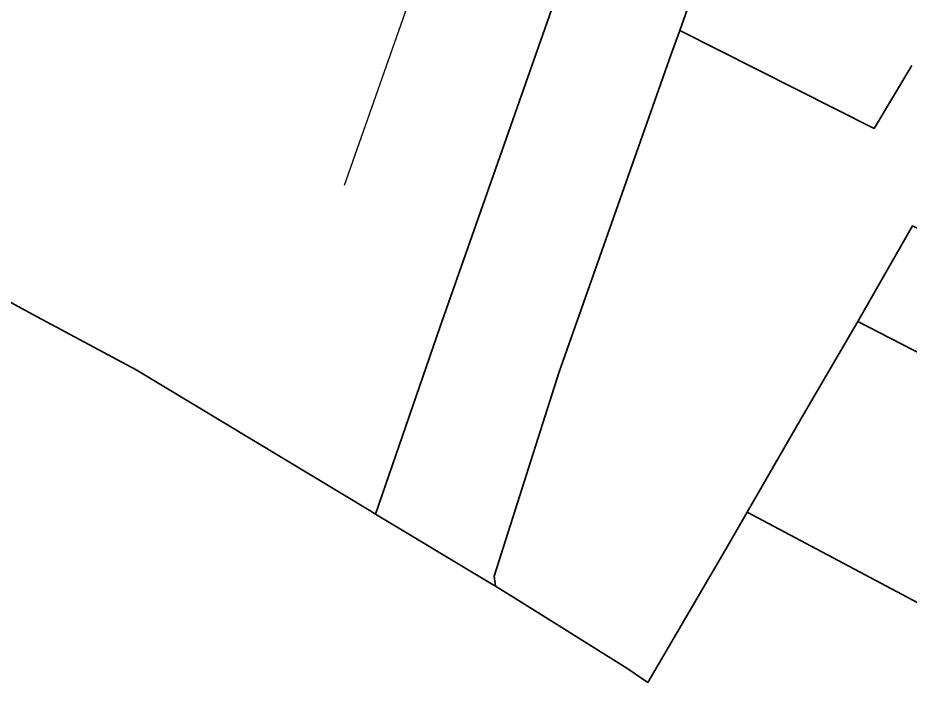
# Model space of a CAD drawing. Header units: millimetres. Extents: x 4648776 to 5245344, y -1029162 to -290533.
# Drawn here: x 4736195 to 4898753, y -878763 to -753927 of the extents above; entities that cross this region are included whole.
import ezdxf

# ---------------------------------------------------------------- set-up
doc = ezdxf.new("R2010")
doc.units = ezdxf.units.MM
doc.header["$MEASUREMENT"] = 0
doc.layers.add('Drawing & Figure_Pen_No__5', color=7, linetype='Continuous', lineweight=25, true_color=0x40a5ff)
doc.layers.add('Drawing & Figure_Pen_No__7', color=7, linetype='Continuous', lineweight=35)

msp = doc.modelspace()

# ---------------------------------------------------------------- linework, layer by layer
at = {"layer": 'Drawing & Figure_Pen_No__5', "color": 161, "linetype": 'Continuous', "lineweight": 25, "true_color": 0x40a5ff, "flags": 128}
msp.add_lwpolyline([(4837799.0628, -665553.5816), (4809803.3476, -744180.0588), (4795667.7558, -784489.8341)], dxfattribs=at)
at = {"layer": 'Drawing & Figure_Pen_No__7', "color": 7, "linetype": 'Continuous', "lineweight": 35}
for points in [[(4876852.6248, -631545.2029), (4861329.6248, -673992.2029), (4833386.6248, -752459.2029), (4813095.6248, -810316.2029), (4801380.6248, -844317.2029), (4800514.6248, -843795.2029), (4757744.6248, -818063.2029), (4739740.6248, -808362.2029), (4720454.6248, -797971.2029), (4685105.6248, -779820.2029), (4648775.6248, -762748.2029), (4649295.6248, -749078.2029), (4662445.6248, -752079.2029), (4677035.6248, -756110.2029), (4684096.6248, -719281.2029), (4689417.6248, -696432.2029), (4692357.6248, -684902.2029), (4695148.6248, -676273.2029), (4697138.6248, -664723.2029), (4699218.6248, -652784.2029), (4702629.6248, -638804.2029)], [(4898302.6248, -638303.2029), (4883379.6248, -681143.2029), (4876723.6248, -699962.2029), (4870061.6248, -718764.2029), (4861659.6248, -742477.2029), (4856793.6248, -756212.2029), (4855236.6248, -760560.2029), (4834774.6248, -818567.2029), (4822953.6248, -855616.2029), (4823186.6248, -857469.2029), (4822453.6248, -857032.2029), (4801380.6248, -844317.2029), (4813095.6248, -810316.2029), (4833386.6248, -752459.2029), (4861329.6248, -673992.2029), (4876852.6248, -631545.2029)], [(4899202.6248, -791822.2029), (4889212.6248, -809223.2029), (4878923.6248, -826919.2029), (4869053.6248, -844002.2029), (4865174.6248, -850708.2029), (4850935.6248, -874973.2029), (4847113.6248, -872417.2029), (4826563.6248, -859506.2029), (4823186.6248, -857469.2029), (4822953.6248, -855616.2029), (4834774.6248, -818567.2029), (4855236.6248, -760560.2029), (4856793.6248, -756212.2029), (4892183.6248, -774082.2029), (4899050.6248, -762604.2029)]]:
    msp.add_lwpolyline(points, dxfattribs=at)
for points in [[(4949589.6248, -817892.2029), (5010222.6248, -849264.2029), (5000532.6248, -866684.2029), (4941348.6248, -836091.2029), (4889212.6248, -809223.2029), (4899202.6248, -791822.2029)], [(5217763.6248, -1029162.2029), (4869053.6248, -844002.2029), (4878923.6248, -826919.2029), (4889212.6248, -809223.2029), (4941348.6248, -836091.2029), (5000532.6248, -866684.2029), (5070169.6248, -904216.2029), (5117338.6248, -929638.2029), (5179356.6248, -963064.2029), (5179512.6248, -978063.2029), (5179512.6248, -988523.2029), (5223412.6248, -1001765.2029), (5224362.6248, -1007755.2029), (5223411.6248, -1015415.2029)]]:
    msp.add_lwpolyline(points, close=True, dxfattribs=at)

doc.saveas('drawing.dxf')
